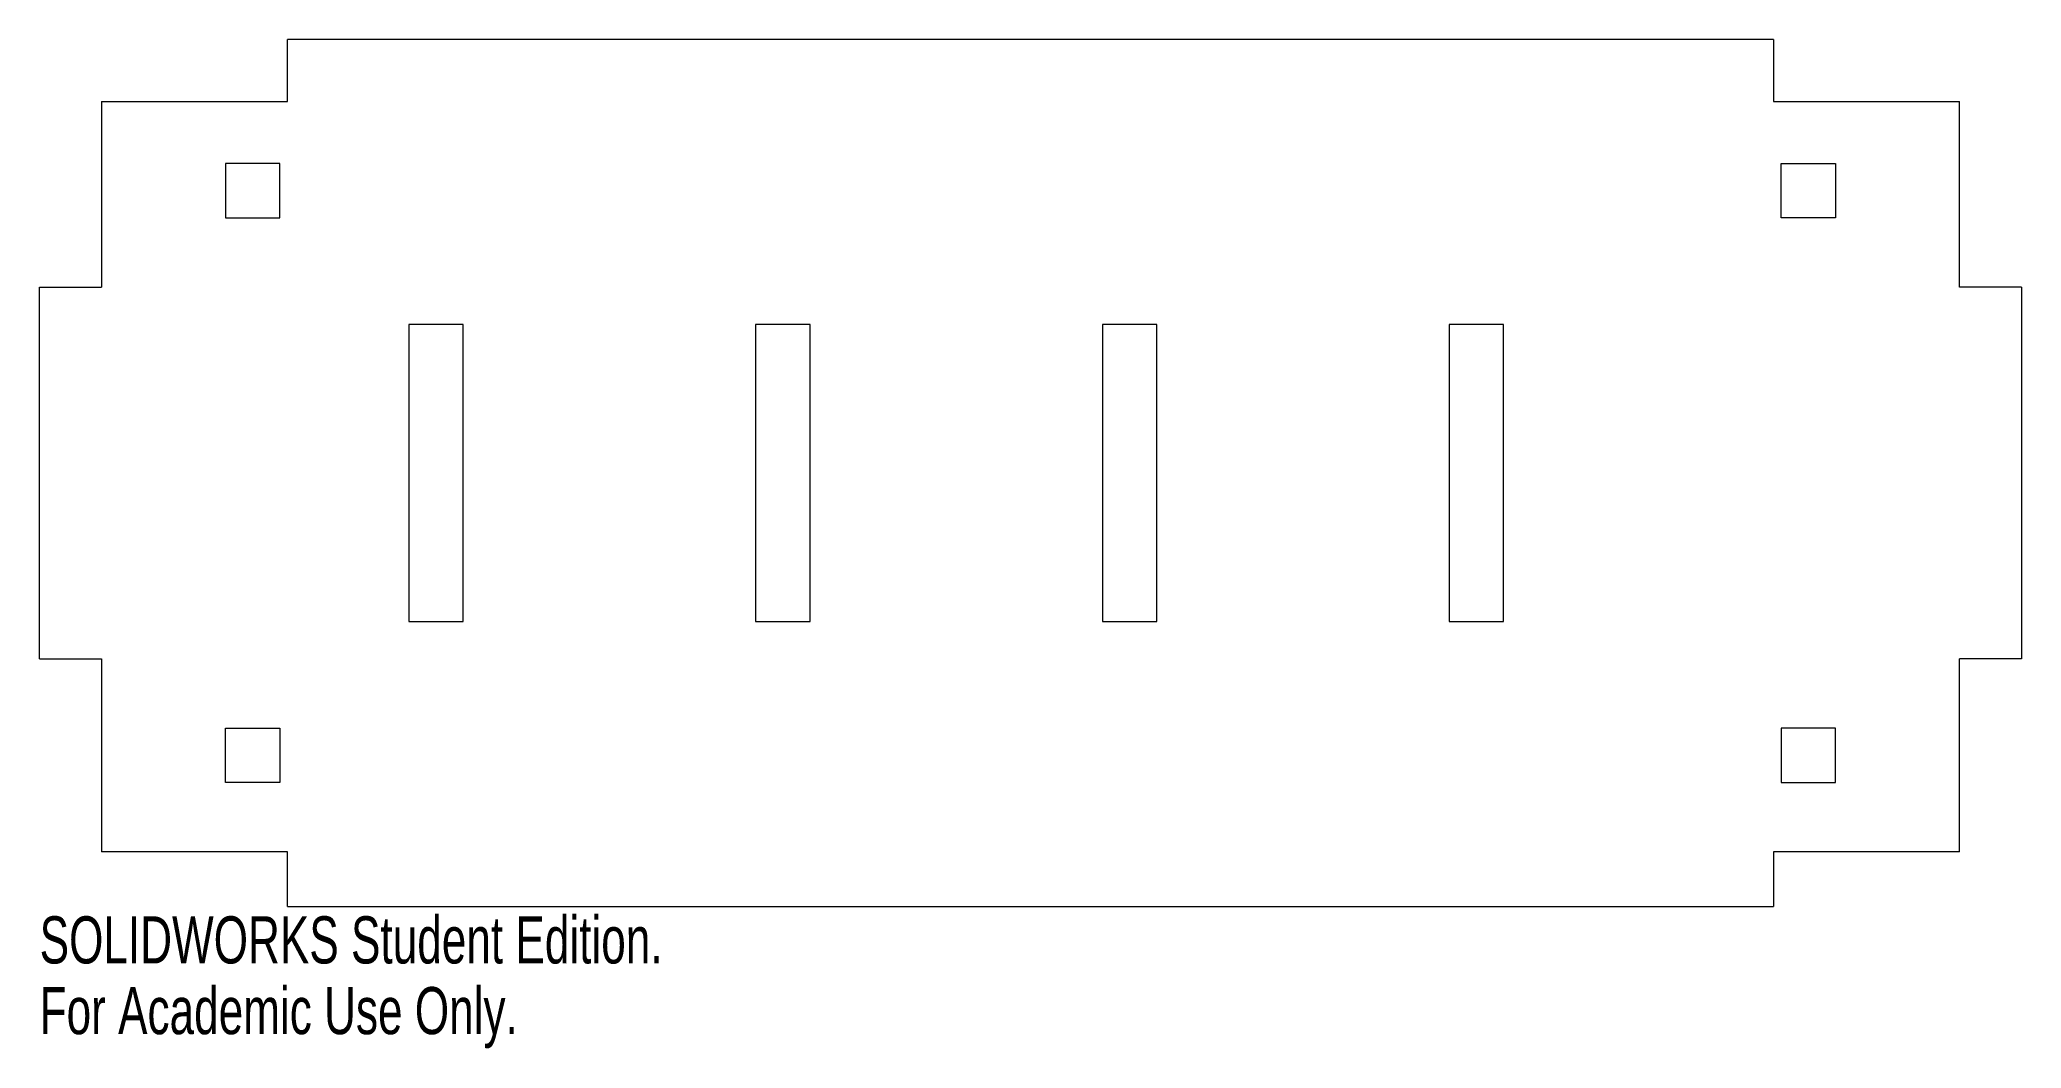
# Model space of a CAD drawing. Header units: inches. Extents: x -4 to 4, y -2.32 to 1.75.
import ezdxf

# ---------------------------------------------------------------- set-up
doc = ezdxf.new("R2010")
doc.units = ezdxf.units.IN
doc.header["$MEASUREMENT"] = 0
doc.styles.add('SLDTEXTSTYLE0', font='TXT', dxfattribs={"width": 0.7})

msp = doc.modelspace()

# ---------------------------------------------------------------- linework, layer by layer
at = {"color": 7, "linetype": 'Continuous', "lineweight": 15}
for p, q in [((-3, 1.5), (-3, 1.75)), ((3, 1.75), (-3, 1.75)), ((3, 1.75), (3, 1.5)), ((-3.75, 1.5), (-3.75, 0.75)), ((-3.75, 1.5), (-3, 1.5)), ((3, 1.5), (3.75, 1.5)), ((3.75, 0.75), (3.75, 1.5)), ((-3.03, 1.25), (-3.25, 1.25)), ((-3.25, 1.25), (-3.25, 1.03)), ((-3.03, 1.03), (-3.03, 1.25)), ((3.03, 1.25), (3.25, 1.25)), ((3.03, 1.03), (3.03, 1.25)), ((3.25, 1.25), (3.25, 1.03)), ((-3.25, 1.03), (-3.03, 1.03)), ((3.25, 1.03), (3.03, 1.03)), ((-4, -0.75), (-4, 0.75)), ((-4, 0.75), (-3.75, 0.75)), ((4, 0.75), (3.75, 0.75)), ((4, 0.75), (4, -0.75)), ((-2.51, 0.6), (-2.51, -0.6)), ((-2.29, 0.6), (-2.51, 0.6)), ((-2.29, -0.6), (-2.29, 0.6)), ((-1.11, 0.6), (-1.11, -0.6)), ((-0.89, 0.6), (-1.11, 0.6)), ((-0.89, -0.6), (-0.89, 0.6)), ((0.29, 0.6), (0.29, -0.6)), ((0.51, 0.6), (0.29, 0.6)), ((0.51, -0.6), (0.51, 0.6)), ((1.69, 0.6), (1.69, -0.6)), ((1.91, 0.6), (1.69, 0.6)), ((1.91, -0.6), (1.91, 0.6)), ((-2.51, -0.6), (-2.29, -0.6)), ((-1.11, -0.6), (-0.89, -0.6)), ((0.29, -0.6), (0.51, -0.6)), ((1.69, -0.6), (1.91, -0.6)), ((-4, -0.75), (-3.75, -0.75)), ((-3.75, -0.75), (-3.75, -1.53)), ((4, -0.75), (3.75, -0.75)), ((3.75, -1.53), (3.75, -0.75)), ((-3.25, -1.03), (-3.03, -1.03)), ((-3.25, -1.25), (-3.25, -1.03)), ((-3.03, -1.03), (-3.03, -1.25)), ((3.03, -1.03), (3.03, -1.25)), ((3.25, -1.03), (3.03, -1.03)), ((3.25, -1.25), (3.25, -1.03)), ((-3.03, -1.25), (-3.25, -1.25)), ((3.03, -1.25), (3.25, -1.25)), ((-3, -1.53), (-3.75, -1.53)), ((-3, -1.75), (-3, -1.53)), ((3.75, -1.53), (3, -1.53)), ((3, -1.53), (3, -1.75)), ((-3, -1.75), (3, -1.75))]:
    msp.add_line(p, q, dxfattribs=at)

# ---------------------------------------------------------------- texts
at = {"color": 7, "linetype": 'Continuous', "char_height": 0.1903, "attachment_point": 1, "style": 'SLDTEXTSTYLE0'}
for s, insert in [('SOLIDWORKS Student Edition.', (-4, -1.7901)), ('For Academic Use Only.', (-4, -2.0756))]:
    msp.add_mtext(s, dxfattribs=dict(at, insert=insert))

doc.saveas('drawing.dxf')
